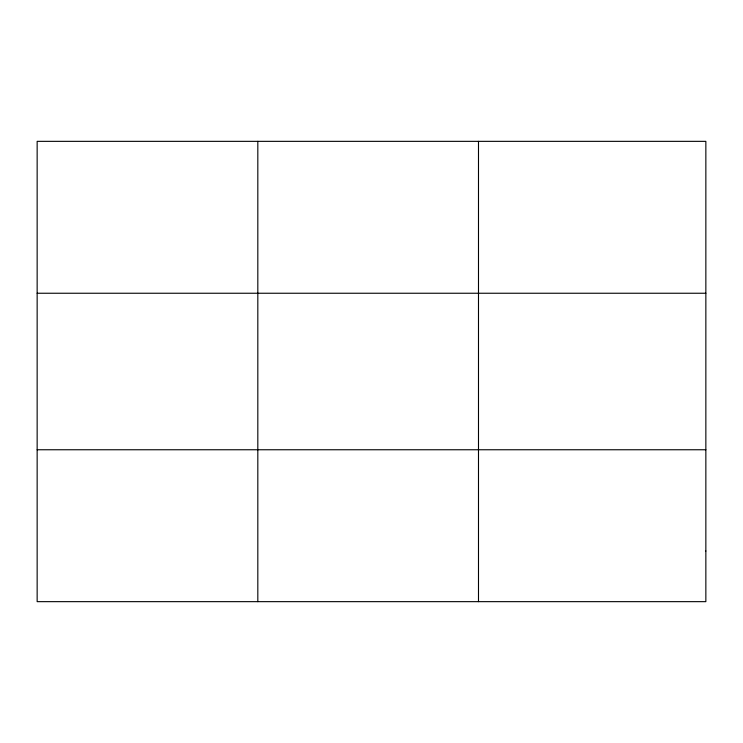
<?xml version="1.0" encoding="UTF-8"?>
<svg xmlns="http://www.w3.org/2000/svg" width="743" height="743" viewBox="0 0 743 743"><rect width="100%" height="100%" fill="white"/><g stroke="black" fill="none" stroke-linecap="round" stroke-linejoin="round"><path stroke-width="1.11" d="M257.821 141.346L257.821 601.654M478.492 141.346L478.492 601.654M37.15 293.244L705.85 293.244M37.15 449.756L705.85 449.756M705.85 551.018L705.85 601.654L37.15 601.654L37.15 141.346L705.85 141.346L705.85 551.018"/></g></svg>
